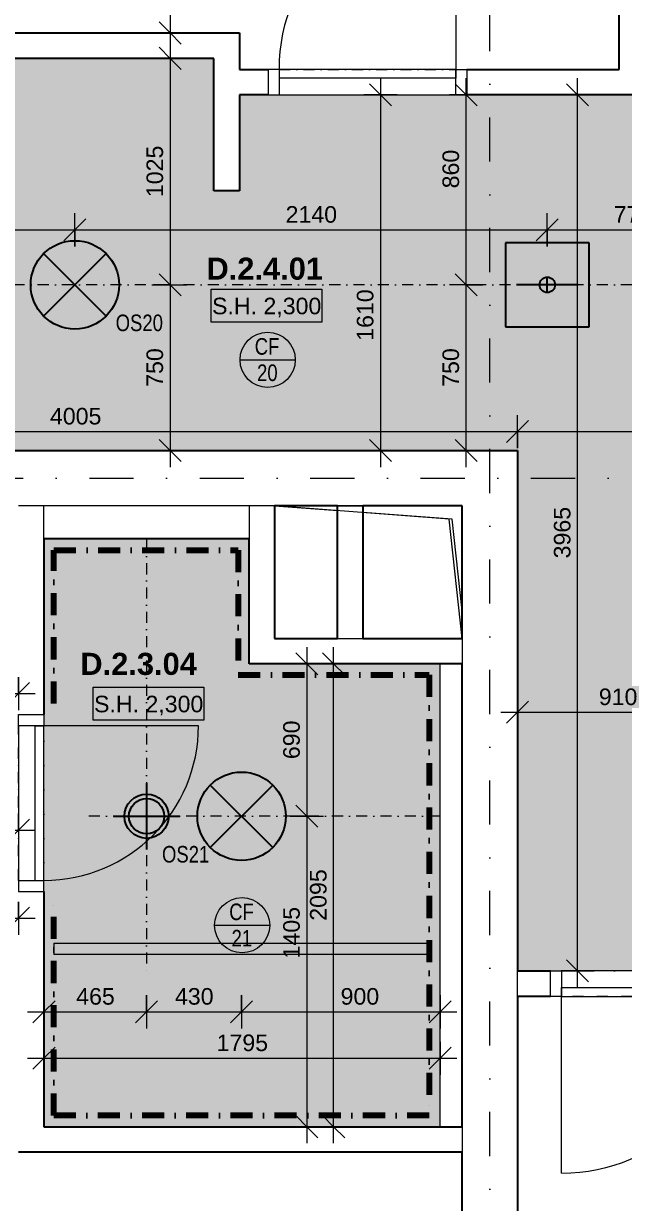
# Model space of a CAD drawing. Header units: millimetres. Extents: x -7570 to 42709, y -1655 to 71550.
# Drawn here: x 14236 to 16953, y 60752 to 66087 of the extents above; entities that cross this region are included whole.
import ezdxf

# ---------------------------------------------------------------- set-up
doc = ezdxf.new("R2010")
doc.units = ezdxf.units.MM
for name, pattern in [('ABMV_DashDot_2_2mm-S0_6mm', [110, 50, -30, 0, -30]), ('HA_DashDot_10mm-S3mm', [500, 200, -150, 0, -150]), ('HA_DashDot_2_2mm-S0_6mm', [110, 50, -30, 0, -30]), ('HA_DashDot_4mm-S1mm', [200, 100, -50, 0, -50])]:
    doc.linetypes.add(name, pattern=pattern)
for name, color, linetype, lineweight in [('-UNDERLAY_I-WALL-____-OTLN', 9, 'Continuous', 9), ('A-____-____-DIMS', 9, 'Continuous', 5), ('A-____-____-DIMS-50', 9, 'Continuous', 5), ('A-AREA-____-IDEN', 9, 'Continuous', 9), ('A-CLNG-____-IDEN', 9, 'Continuous', 9), ('A-CLNG-____-PATT', 9, 'Continuous', 9), ('A-DETL-____-OTLN', 9, 'Continuous', 25), ('A-DETL-____-THIN', 9, 'Continuous', 9), ('A-DETL-GENF-OTLN', 9, 'Continuous', 9), ('A-DOOR-____-MCUT', 9, 'HA_DashDot_2_2mm-S0_6mm', 9), ('A-DOOR-____-OTLN', 9, 'Continuous', 9), ('A-DOOR-FRAM-OTLN', 9, 'Continuous', 9), ('A-GENM-____-OTLN', 9, 'Continuous', 9), ('A-WALL-____-MCUT', 9, 'Continuous', 9), ('E-LITE-EQPM-IDEN', 9, 'Continuous', 9), ('E-LITE-EQPM-OTLN', 9, 'Continuous', 9), ('G-____-____-DIMS', 9, 'Continuous', 5), ('I-WALL-____-MCUT', 9, 'Continuous', 25), ('M-HVAC-CDFF-OTLN', 9, 'Continuous', 9), ('S-GRID-____-OTLN', 9, 'Continuous', 5)]:
    doc.layers.add(name, color=color, linetype=linetype, lineweight=lineweight)
doc.styles.add('Arial_1', font='arial.ttf', dxfattribs={"height": 75})
doc.styles.add('Arial_2', font='arial.ttf', dxfattribs={"width": 0.8, "height": 75})
doc.styles.add('Arial_B', font='arialbd.ttf', dxfattribs={"height": 100})
doc.dimstyles.new('Inner_Dimensions', dxfattribs={"dimscale": 304.8, "dimtxt": 76.519455, "dimasz": 0.328084, "dimexe": 0.246063, "dimexo": 0.0625, "dimgap": 0.032808, "dimtad": 1, "dimdec": 0, "dimzin": 0, "dimdsep": 46, "dimtxsty": 'Arial_1', "dimblk1": 'OBLIQUE', "dimblk2": 'OBLIQUE', "dimsah": 1, "dimcen": 0.09, "dimdle": 0.246063, "dimazin": 0, "dimtfac": 1, "dimtdec": 4, "dimtix": 1, "dimtmove": 2, "dimatfit": 3, "dimfxl": 0.246063, "dimfxlon": 1, "dimtvp": 1, "dimtolj": 1, "dimtzin": 0, "dimlwd": 9, "dimlwe": 9, "dimarcsym": 2})
doc.dimstyles.new('Inner_Dimensions_1', dxfattribs={"dimscale": 304.8, "dimtxt": 76.519455, "dimasz": 0.328084, "dimexe": 0.246063, "dimexo": 0.0625, "dimgap": 0.032808, "dimtad": 1, "dimdec": 0, "dimzin": 0, "dimdsep": 46, "dimtxsty": 'Arial_1', "dimblk1": 'OBLIQUE', "dimblk2": 'OBLIQUE', "dimsah": 1, "dimcen": 0.09, "dimdle": 0.246063, "dimazin": 0, "dimtfac": 1, "dimtdec": 4, "dimtix": 1, "dimtmove": 0, "dimatfit": 3, "dimfxl": 0.246063, "dimfxlon": 1, "dimtvp": 1, "dimtolj": 1, "dimtzin": 0, "dimlwd": 9, "dimlwe": 9, "dimarcsym": 2})

# ---------------------------------------------------------------- blocks, each defined once
blk = doc.blocks.new('HA_DR_Single_Swing_Solid - In_BJ_700x2100-2000416-DPS_D - 2NP')
at = {"layer": 'A-DOOR-____-MCUT'}
for p, q in [((-350, 57.5), (350, 57.5)), ((-350, -57.5), (350, -57.5))]:
    blk.add_line(p, q, dxfattribs=at)
at = {"layer": 'A-DOOR-____-OTLN'}
for p, q in [((-350, -17.5), (-350, -57.5)), ((-350, -17.5), (350, -17.5)), ((350, -17.5), (350, -57.5)), ((-350, -57.5), (350, -57.5))]:
    blk.add_line(p, q, dxfattribs=at)
at = {"layer": 'A-DOOR-____-OTLN', "lineweight": 5}
blk.add_line((350, -757.5), (350, -57.5), dxfattribs=at)
blk.add_arc((350, -57.5), 700, 180, 270, dxfattribs=at)
at = {"layer": 'A-DOOR-FRAM-OTLN'}
for p, q in [((-350, 57.5), (-400, 57.5)), ((-400, 57.5), (-400, -57.5)), ((350, 57.5), (-350, 57.5)), ((-350, 57.5), (-350, -57.5)), ((350, -57.5), (350, 57.5)), ((350, 57.5), (400, 57.5)), ((400, 57.5), (400, -57.5)), ((-400, -57.5), (-350, -57.5)), ((400, -57.5), (350, -57.5))]:
    blk.add_line(p, q, dxfattribs=at)
blk = doc.blocks.new('HA_GM_Shaft_Rectangle - Default-2017737-DPS_D - 2NP')
at = {"layer": 'A-DETL-GENF-OTLN'}
for p, q in [((0, 600), (60, 60)), ((60, 60), (850, 0))]:
    blk.add_line(p, q, dxfattribs=at)
at = {"layer": 'A-GENM-____-OTLN'}
for p, q in [((0, 600), (0, 0)), ((850, 600), (0, 600)), ((850, 0), (850, 600)), ((0, 0), (850, 0))]:
    blk.add_line(p, q, dxfattribs=at)
blk = doc.blocks.new('HA_DR_Single_Swing_Solid - In_BJ_800x2100-2000414-DPS_D - 2NP')
at = {"layer": 'A-DOOR-____-MCUT'}
for p, q in [((-400, 57.5), (400, 57.5)), ((-400, -57.5), (400, -57.5))]:
    blk.add_line(p, q, dxfattribs=at)
at = {"layer": 'A-DOOR-____-OTLN', "lineweight": 5}
blk.add_line((400, 857.5), (400, 57.5), dxfattribs=at)
at = {"layer": 'A-DOOR-____-OTLN'}
for p, q in [((400, 57.5), (-400, 57.5)), ((-400, 57.5), (-400, 17.5)), ((400, 57.5), (400, 17.5)), ((400, 17.5), (-400, 17.5))]:
    blk.add_line(p, q, dxfattribs=at)
at = {"layer": 'A-DOOR-____-OTLN', "lineweight": 5}
blk.add_arc((400, 57.5), 800, 90, 180, dxfattribs=at)
at = {"layer": 'A-DOOR-FRAM-OTLN'}
for p, q in [((-450, 57.5), (-450, -57.5)), ((-400, 57.5), (-450, 57.5)), ((-400, 57.5), (-400, -57.5)), ((400, -57.5), (400, 57.5)), ((400, 57.5), (450, 57.5)), ((450, 57.5), (450, -57.5)), ((-450, -57.5), (-400, -57.5)), ((-400, -57.5), (400, -57.5)), ((450, -57.5), (400, -57.5))]:
    blk.add_line(p, q, dxfattribs=at)
blk = doc.blocks.new('HA_DR_Double_Swing_Solid - In_BJ_1200x2100_800-1652965-DPS_D - 2NP')
at = {"layer": 'A-DOOR-____-MCUT'}
for p, q in [((-600, 57.5), (600, 57.5)), ((-600, -57.5), (600, -57.5))]:
    blk.add_line(p, q, dxfattribs=at)
at = {"layer": 'A-DOOR-____-OTLN', "lineweight": 5}
for p, q in [((600, 857.5), (600, 57.5)), ((-253.6, 257.5), (-600, 57.5))]:
    blk.add_line(p, q, dxfattribs=at)
at = {"layer": 'A-DOOR-____-OTLN'}
for p, q in [((-107.5, 65.5), (-107.5, 115)), ((-107.5, 115), (-5, 115)), ((-5, 100), (-5, 115)), ((-200, 57.5), (-600, 57.5)), ((-600, 17.5), (-600, 57.5)), ((-200, 17.5), (-200, 57.5)), ((600, 57.5), (-200, 57.5)), ((-200, 57.5), (-200, 17.5)), ((-70, 65.5), (-130, 65.5)), ((-130, 57.5), (-130, 65.5)), ((-92.5, 100), (-92.5, 65.5)), ((-5, 100), (-92.5, 100)), ((-70, 57.5), (-70, 65.5)), ((600, 57.5), (600, 17.5)), ((-200, 17.5), (-600, 17.5)), ((600, 17.5), (-200, 17.5)), ((-130, 9.5), (-130, 17.5)), ((-130, 9.5), (-70, 9.5)), ((-107.5, -40), (-107.5, 9.5)), ((-92.5, 9.5), (-92.5, -25)), ((-70, 9.5), (-70, 17.5)), ((-5, -40), (-107.5, -40)), ((-92.5, -25), (-5, -25)), ((-5, -40), (-5, -25))]:
    blk.add_line(p, q, dxfattribs=at)
at = {"layer": 'A-DOOR-____-OTLN', "lineweight": 5}
for centre, radius, start, end in [((600, 57.5), 800, 90, 180), ((-600, 57.5), 400, 360, 30)]:
    blk.add_arc(centre, radius, start, end, dxfattribs=at)
at = {"layer": 'A-DOOR-____-OTLN'}
for points in [[(-107.5, 115), (-107.5, 115), (-107.4, 114.9), (-106.9, 114.4), (-106.5, 114), (-106.1, 113.6), (-105.6, 113.1), (-105.2, 112.7), (-104.6, 112.1), (-103.9, 111.4), (-103.3, 110.8), (-102.9, 110.4), (-102.4, 109.9), (-101.9, 109.4), (-101.5, 109), (-101, 108.5), (-100.5, 108), (-100, 107.5), (-99.5, 107), (-99, 106.5), (-98.5, 106), (-98.1, 105.6), (-97.6, 105.1), (-97.1, 104.6), (-96.7, 104.2), (-96.2, 103.7), (-95.8, 103.3), (-95.3, 102.8), (-94.8, 102.3), (-94.4, 101.9), (-93.9, 101.4), (-93.5, 101), (-93.1, 100.6), (-92.6, 100.1), (-92.5, 100), (-92.5, 100)], [(-92.5, -25), (-92.5, -25), (-92.6, -25.1), (-93.1, -25.6), (-93.5, -26), (-93.9, -26.4), (-94.4, -26.9), (-94.8, -27.3), (-95.4, -27.9), (-96.1, -28.6), (-96.7, -29.2), (-97.1, -29.6), (-97.6, -30.1), (-98.1, -30.6), (-98.5, -31), (-99, -31.5), (-99.5, -32), (-100, -32.5), (-100.5, -33), (-101, -33.5), (-101.5, -34), (-101.9, -34.4), (-102.4, -34.9), (-102.9, -35.4), (-103.3, -35.8), (-103.8, -36.3), (-104.2, -36.7), (-104.7, -37.2), (-105.2, -37.7), (-105.6, -38.1), (-106.1, -38.6), (-106.5, -39), (-106.9, -39.4), (-107.4, -39.9), (-107.5, -40), (-107.5, -40)]]:
    blk.add_open_spline(points, degree=3, knots=[0, 0, 0, 0, 0.083333, 0.125, 0.166667, 0.208333, 0.229167, 0.25, 0.291667, 0.333333, 0.354167, 0.375, 0.395833, 0.416667, 0.4375, 0.458333, 0.479167, 0.5, 0.520833, 0.541667, 0.5625, 0.583333, 0.604167, 0.625, 0.645833, 0.666667, 0.6875, 0.708333, 0.75, 0.770833, 0.791667, 0.833333, 0.875, 0.916667, 1, 1, 1, 1], dxfattribs=at)
at = {"layer": 'A-DOOR-FRAM-OTLN'}
for p, q in [((-650, 57.5), (-650, -57.5)), ((-600, 57.5), (-650, 57.5)), ((-600, 57.5), (-600, -57.5)), ((600, -57.5), (600, 57.5)), ((600, 57.5), (650, 57.5)), ((650, 57.5), (650, -57.5)), ((-650, -57.5), (-600, -57.5)), ((-600, -57.5), (600, -57.5)), ((650, -57.5), (600, -57.5))]:
    blk.add_line(p, q, dxfattribs=at)
blk = doc.blocks.new('HA_GM_Shaft_Rectangle - Default-2017708-DPS_D - 2NP')
at = {"layer": 'A-DETL-GENF-OTLN'}
for p, q in [((15, 475), (61, 61)), ((61, 61), (465, 30.9)), ((580, 22.3), (865, 1.1))]:
    blk.add_line(p, q, dxfattribs=at)
blk = doc.blocks.new('HA_LF_GenericSymbol - OS20_chodby-1901335-DPS_D - 2NP')
at = {"layer": 'E-LITE-EQPM-OTLN', "color": 11, "lineweight": 25}
for p, q in [((141.4, 141.4), (-141.4, -141.4)), ((-141.4, 141.4), (141.4, -141.4))]:
    blk.add_line(p, q, dxfattribs=at)
blk.add_circle((0, 0), 200, dxfattribs=at)
blk = doc.blocks.new('HA_LF_GenericSymbol - OS21_koupelny-1901334-DPS_D - 2NP')
at = {"layer": 'E-LITE-EQPM-OTLN', "color": 11, "lineweight": 25}
for p, q in [((141.4, -141.4), (-141.4, 141.4)), ((-141.4, -141.4), (141.4, 141.4))]:
    blk.add_line(p, q, dxfattribs=at)
blk.add_circle((0, 0), 200, dxfattribs=at)
blk = doc.blocks.new('HA_GM_Tiling_LineBased - Generic Tiles-1951469-DPS_D - 2NP')
at = {"layer": 'A-GENM-____-OTLN', "linetype": 'HA_DashDot_4mm-S1mm', "lineweight": 80}
blk.add_line((50, -50), (745, -50), dxfattribs=at)
blk = doc.blocks.new('HA_GM_Tiling_LineBased - Generic Tiles-1951468-DPS_D - 2NP')
at = {"layer": 'A-GENM-____-OTLN', "linetype": 'HA_DashDot_4mm-S1mm', "lineweight": 80}
blk.add_line((50, -50), (885, -50), dxfattribs=at)
blk = doc.blocks.new('HA_GM_Tiling_LineBased - Generic Tiles-1951471-DPS_D - 2NP')
at = {"layer": 'A-GENM-____-OTLN', "linetype": 'HA_DashDot_4mm-S1mm', "lineweight": 80}
blk.add_line((50, -50), (615, -50), dxfattribs=at)
blk = doc.blocks.new('HA_GM_Tiling_LineBased - Generic Tiles-1951587-DPS_D - 2NP')
at = {"layer": 'A-GENM-____-OTLN', "linetype": 'HA_DashDot_4mm-S1mm', "lineweight": 80}
blk.add_line((-50, -50), (815, -50), dxfattribs=at)
blk = doc.blocks.new('HA_GM_Tiling_LineBased - Generic Tiles-1951586-DPS_D - 2NP')
at = {"layer": 'A-GENM-____-OTLN', "linetype": 'HA_DashDot_4mm-S1mm', "lineweight": 80}
blk.add_line((50, -50), (2045, -50), dxfattribs=at)
blk = doc.blocks.new('HA_GM_Tiling_LineBased - Generic Tiles-1951588-DPS_D - 2NP')
at = {"layer": 'A-GENM-____-OTLN', "linetype": 'HA_DashDot_4mm-S1mm', "lineweight": 80}
blk.add_line((50, -50), (1750, -50), dxfattribs=at)
blk = doc.blocks.new('HA_GM_Tiling_LineBased - Generic Tiles-1951585-DPS_D - 2NP')
at = {"layer": 'A-GENM-____-OTLN', "linetype": 'HA_DashDot_4mm-S1mm', "lineweight": 80}
blk.add_line((50, -50), (1015, -50), dxfattribs=at)
blk = doc.blocks.new('HA_VZT_GenericSymbol - Default-1902229-DPS_D - 2NP')
at = {"layer": 'M-HVAC-CDFF-OTLN', "color": 92, "lineweight": 25}
for p, q in [((0, 150), (0, -150)), ((-150, 0), (150, 0))]:
    blk.add_line(p, q, dxfattribs=at)
for radius in [100, 80]:
    blk.add_circle((0, 0), radius, dxfattribs=at)
blk = doc.blocks.new('DIMBLOCK45-DPS_D - 2NP')
at = {"layer": 'A-____-____-DIMS-50', "lineweight": 9}
for p, q in [((12573.2, 62512.5), (12573.2, 62362.5)), ((12573.2, 62437.5), (12573.2, 62512.5)), ((12573.2, 62437.5), (12623.2, 62487.5)), ((14213.2, 62512.5), (14213.2, 62362.5)), ((14213.2, 62437.5), (14213.2, 62512.5)), ((14213.2, 62437.5), (14263.2, 62487.5)), ((12573.2, 62437.5), (12523.2, 62387.5)), ((12573.2, 62437.5), (14288.2, 62437.5)), ((14213.2, 62437.5), (14163.2, 62387.5))]:
    blk.add_line(p, q, dxfattribs=at)
at = {"layer": 'A-____-____-DIMS-50', "color": 0, "lineweight": 9, "insert": (13492.8, 62544.8), "char_height": 75, "width": 276.883, "attachment_point": 1, "line_spacing_factor": 0.941778, "style": 'Arial_1'}
blk.add_mtext('1640', dxfattribs=at)
blk = doc.blocks.new('_Oblique')
at = {"color": 0, "linetype": 'ByBlock', "lineweight": -2}
blk.add_line((-0.5, -0.5), (0.5, 0.5), dxfattribs=at)
blk = doc.blocks.new('DIMBLOCK49-DPS_D - 2NP')
at = {"layer": 'A-____-____-DIMS-50', "lineweight": 9}
for p, q in [((14328.2, 61689.9), (14328.2, 61539.9)), ((14328.2, 61614.9), (14328.2, 61689.9)), ((14793.2, 61689.9), (14793.2, 61539.9)), ((14793.2, 61614.9), (14793.2, 61689.9)), ((14328.2, 61614.9), (14378.2, 61664.9)), ((14793.2, 61614.9), (14843.2, 61664.9)), ((14253.2, 61614.9), (14793.2, 61614.9)), ((14328.2, 61614.9), (14278.2, 61564.9)), ((14793.2, 61614.9), (14743.2, 61564.9))]:
    blk.add_line(p, q, dxfattribs=at)
at = {"layer": 'A-____-____-DIMS-50', "color": 0, "lineweight": 9, "insert": (14474.2, 61722.3), "char_height": 75, "width": 207.662, "attachment_point": 1, "line_spacing_factor": 0.941778, "style": 'Arial_1'}
blk.add_mtext('465', dxfattribs=at)
blk = doc.blocks.new('DIMBLOCK50-DPS_D - 2NP')
at = {"layer": 'A-____-____-DIMS-50', "lineweight": 9}
for p, q in [((14793.2, 61689.9), (14793.2, 61539.9)), ((14793.2, 61614.9), (14793.2, 61689.9)), ((15223.2, 61689.9), (15223.2, 61539.9)), ((15223.2, 61614.9), (15223.2, 61689.9)), ((14793.2, 61614.9), (14843.2, 61664.9)), ((15223.2, 61614.9), (15273.2, 61664.9)), ((14793.2, 61614.9), (14743.2, 61564.9)), ((14793.2, 61614.9), (15223.2, 61614.9)), ((15223.2, 61614.9), (15173.2, 61564.9))]:
    blk.add_line(p, q, dxfattribs=at)
at = {"layer": 'A-____-____-DIMS-50', "color": 0, "lineweight": 9, "insert": (14921.7, 61722.3), "char_height": 75, "width": 207.662, "attachment_point": 1, "line_spacing_factor": 0.941778, "style": 'Arial_1'}
blk.add_mtext('430', dxfattribs=at)
blk = doc.blocks.new('DIMBLOCK51-DPS_D - 2NP')
at = {"layer": 'A-____-____-DIMS-50', "lineweight": 9}
for p, q in [((15223.2, 61689.9), (15223.2, 61539.9)), ((15223.2, 61614.9), (15223.2, 61689.9)), ((16123.2, 61689.9), (16123.2, 61539.9)), ((16123.2, 61614.9), (16123.2, 61689.9)), ((15223.2, 61614.9), (15273.2, 61664.9)), ((16123.2, 61614.9), (16173.2, 61664.9)), ((15223.2, 61614.9), (15173.2, 61564.9)), ((15223.2, 61614.9), (16198.2, 61614.9)), ((16123.2, 61614.9), (16073.2, 61564.9))]:
    blk.add_line(p, q, dxfattribs=at)
at = {"layer": 'A-____-____-DIMS-50', "color": 0, "lineweight": 9, "insert": (15672, 61722.3), "char_height": 75, "width": 207.662, "attachment_point": 1, "line_spacing_factor": 0.941778, "style": 'Arial_1'}
blk.add_mtext('900', dxfattribs=at)
blk = doc.blocks.new('DIMBLOCK52-DPS_D - 2NP')
at = {"layer": 'A-____-____-DIMS-50', "lineweight": 9}
for p, q in [((15519.2, 63189.9), (15469.2, 63239.9)), ((15519.2, 63264.9), (15519.2, 62499.9)), ((15594.2, 63189.9), (15444.2, 63189.9)), ((15519.2, 63189.9), (15569.2, 63139.9)), ((15519.2, 63189.9), (15594.2, 63189.9)), ((15519.2, 62499.9), (15469.2, 62549.9)), ((15444.2, 62499.9), (15594.2, 62499.9)), ((15519.2, 62499.9), (15444.2, 62499.9)), ((15519.2, 62499.9), (15569.2, 62449.9))]:
    blk.add_line(p, q, dxfattribs=at)
at = {"layer": 'A-____-____-DIMS-50', "color": 0, "lineweight": 9, "insert": (15411.8, 62758.4), "char_height": 75, "width": 207.662, "attachment_point": 1, "rotation": 90, "line_spacing_factor": 0.941778, "style": 'Arial_1'}
blk.add_mtext('690', dxfattribs=at)
blk = doc.blocks.new('DIMBLOCK53-DPS_D - 2NP')
at = {"layer": 'A-____-____-DIMS-50', "lineweight": 9}
for p, q in [((15519.2, 62499.9), (15469.2, 62549.9)), ((15444.2, 62499.9), (15594.2, 62499.9)), ((15519.2, 62499.9), (15444.2, 62499.9)), ((15519.2, 62499.9), (15519.2, 61019.9)), ((15519.2, 62499.9), (15569.2, 62449.9)), ((15519.2, 61094.9), (15469.2, 61144.9)), ((15594.2, 61094.9), (15444.2, 61094.9)), ((15519.2, 61094.9), (15569.2, 61044.9)), ((15519.2, 61094.9), (15594.2, 61094.9))]:
    blk.add_line(p, q, dxfattribs=at)
at = {"layer": 'A-____-____-DIMS-50', "color": 0, "lineweight": 9, "insert": (15411.8, 61856.5), "char_height": 75, "width": 276.883, "attachment_point": 1, "rotation": 90, "line_spacing_factor": 0.941778, "style": 'Arial_1'}
blk.add_mtext('1405', dxfattribs=at)
blk = doc.blocks.new('DIMBLOCK68-DPS_D - 2NP')
at = {"layer": 'A-____-____-DIMS-50', "lineweight": 9}
for p, q in [((16473.2, 63045.7), (16473.2, 62895.7)), ((16473.2, 62970.7), (16473.2, 63045.7)), ((16473.2, 62970.7), (16523.2, 63020.7)), ((17383.2, 62895.7), (17383.2, 63045.7)), ((17383.2, 62970.7), (17433.2, 63020.7)), ((16398.2, 62970.7), (17383.2, 62970.7)), ((16473.2, 62970.7), (16423.2, 62920.7)), ((17383.2, 62970.7), (17333.2, 62920.7)), ((17383.2, 62970.7), (17383.2, 62895.7))]:
    blk.add_line(p, q, dxfattribs=at)
at = {"layer": 'A-____-____-DIMS-50', "color": 0, "lineweight": 9, "insert": (16841.7, 63078.1), "char_height": 75, "width": 207.662, "attachment_point": 1, "line_spacing_factor": 0.941778, "style": 'Arial_1'}
blk.add_mtext('910', dxfattribs=at)
blk = doc.blocks.new('DIMBLOCK73-DPS_D - 2NP')
at = {"layer": 'A-____-____-DIMS-50', "lineweight": 9}
for p, q in [((14900, 66004.9), (14900, 64904.9)), ((14900, 65929.9), (14850, 65979.9)), ((14975, 65929.9), (14825, 65929.9)), ((14900, 65929.9), (14950, 65879.9)), ((14900, 65929.9), (14975, 65929.9)), ((14900, 64904.9), (14850, 64954.9)), ((14825, 64904.9), (14975, 64904.9)), ((14900, 64904.9), (14825, 64904.9)), ((14900, 64904.9), (14950, 64854.9))]:
    blk.add_line(p, q, dxfattribs=at)
at = {"layer": 'A-____-____-DIMS-50', "color": 0, "lineweight": 9, "insert": (14792.6, 65302), "char_height": 75, "width": 276.883, "attachment_point": 1, "rotation": 90, "line_spacing_factor": 0.941778, "style": 'Arial_1'}
blk.add_mtext('1025', dxfattribs=at)
blk = doc.blocks.new('DIMBLOCK74-DPS_D - 2NP')
at = {"layer": 'A-____-____-DIMS-50', "lineweight": 9}
for p, q in [((14900, 64904.9), (14850, 64954.9)), ((14825, 64904.9), (14975, 64904.9)), ((14900, 64904.9), (14825, 64904.9)), ((14900, 64904.9), (14900, 64079.9)), ((14900, 64904.9), (14950, 64854.9)), ((14900, 64154.9), (14850, 64204.9)), ((14975, 64154.9), (14825, 64154.9)), ((14900, 64154.9), (14950, 64104.9)), ((14900, 64154.9), (14975, 64154.9))]:
    blk.add_line(p, q, dxfattribs=at)
at = {"layer": 'A-____-____-DIMS-50', "color": 0, "lineweight": 9, "insert": (14792.6, 64443.4), "char_height": 75, "width": 207.662, "attachment_point": 1, "rotation": 90, "line_spacing_factor": 0.941778, "style": 'Arial_1'}
blk.add_mtext('750', dxfattribs=at)
blk = doc.blocks.new('DIMBLOCK86-DPS_D - 2NP')
at = {"layer": 'A-____-____-DIMS-50', "lineweight": 9}
for p, q in [((14900, 67404.9), (14850, 67454.9)), ((14825, 67404.9), (14975, 67404.9)), ((14900, 67404.9), (14825, 67404.9)), ((14900, 67404.9), (14900, 65969.9)), ((14900, 67404.9), (14950, 67354.9)), ((14900, 66044.9), (14850, 66094.9)), ((14975, 66044.9), (14825, 66044.9)), ((14900, 66044.9), (14950, 65994.9)), ((14900, 66044.9), (14975, 66044.9))]:
    blk.add_line(p, q, dxfattribs=at)
at = {"layer": 'A-____-____-DIMS-50', "color": 0, "lineweight": 9, "insert": (14792.6, 66609.5), "char_height": 75, "width": 276.883, "attachment_point": 1, "rotation": 90, "line_spacing_factor": 0.941778, "style": 'Arial_1'}
blk.add_mtext('1360', dxfattribs=at)
blk = doc.blocks.new('DIMBLOCK122-DPS_D - 2NP')
at = {"layer": 'A-____-____-DIMS-50', "lineweight": 9}
for p, q in [((12468.2, 65228.9), (12468.2, 65078.9)), ((12468.2, 65153.9), (12468.2, 65228.9)), ((12468.2, 65153.9), (12518.2, 65203.9)), ((14468.2, 65078.9), (14468.2, 65228.9)), ((14468.2, 65153.9), (14518.2, 65203.9)), ((12393.2, 65153.9), (14468.2, 65153.9)), ((12468.2, 65153.9), (12418.2, 65103.9)), ((14468.2, 65153.9), (14418.2, 65103.9)), ((14468.2, 65153.9), (14468.2, 65078.9))]:
    blk.add_line(p, q, dxfattribs=at)
at = {"layer": 'A-____-____-DIMS-50', "color": 0, "lineweight": 9, "insert": (13352.8, 65261.2), "char_height": 75, "width": 276.883, "attachment_point": 1, "line_spacing_factor": 0.941778, "style": 'Arial_1'}
blk.add_mtext('2000', dxfattribs=at)
blk = doc.blocks.new('DIMBLOCK123-DPS_D - 2NP')
at = {"layer": 'A-____-____-DIMS-50', "lineweight": 9}
for p, q in [((14468.2, 65078.9), (14468.2, 65228.9)), ((14468.2, 65153.9), (14518.2, 65203.9)), ((16608.2, 65078.9), (16608.2, 65228.9)), ((16608.2, 65153.9), (16658.2, 65203.9)), ((14468.2, 65153.9), (14418.2, 65103.9)), ((14468.2, 65153.9), (16608.2, 65153.9)), ((14468.2, 65153.9), (14468.2, 65078.9)), ((16608.2, 65153.9), (16558.2, 65103.9)), ((16608.2, 65153.9), (16608.2, 65078.9))]:
    blk.add_line(p, q, dxfattribs=at)
at = {"layer": 'A-____-____-DIMS-50', "color": 0, "lineweight": 9, "insert": (15422.8, 65261.2), "char_height": 75, "width": 276.883, "attachment_point": 1, "line_spacing_factor": 0.941778, "style": 'Arial_1'}
blk.add_mtext('2140', dxfattribs=at)
blk = doc.blocks.new('DIMBLOCK124-DPS_D - 2NP')
at = {"layer": 'A-____-____-DIMS-50', "lineweight": 9}
for p, q in [((16608.2, 65078.9), (16608.2, 65228.9)), ((16608.2, 65153.9), (16658.2, 65203.9)), ((17383.2, 65078.9), (17383.2, 65228.9)), ((17383.2, 65153.9), (17433.2, 65203.9)), ((16608.2, 65153.9), (16558.2, 65103.9)), ((16608.2, 65153.9), (17383.2, 65153.9)), ((16608.2, 65153.9), (16608.2, 65078.9)), ((17383.2, 65153.9), (17333.2, 65103.9)), ((17383.2, 65153.9), (17383.2, 65078.9))]:
    blk.add_line(p, q, dxfattribs=at)
at = {"layer": 'A-____-____-DIMS-50', "color": 0, "lineweight": 9, "insert": (16909.2, 65261.2), "char_height": 75, "width": 207.662, "attachment_point": 1, "line_spacing_factor": 0.941778, "style": 'Arial_1'}
blk.add_mtext('775', dxfattribs=at)
blk = doc.blocks.new('Spot Elevations - Generic-448778-DPS_D - 2NP')
at = {"layer": 'G-____-____-DIMS', "lineweight": 9}
for p, q in [((-5, 0), (-5, 3)), ((-5, 3), (5, 3)), ((5, 3), (5, 0)), ((5, 0), (-5, 0))]:
    blk.add_line(p, q, dxfattribs=at)
blk = doc.blocks.new('HA_Tag_Ceiling - Group _ Type Mark-1698111-DPS_D - 2NP')
at = {"layer": 'A-CLNG-____-IDEN'}
blk.add_line((-2.5, 0), (2.5, 0), dxfattribs=at)
blk.add_circle((0, 0), 2.5, dxfattribs=at)
blk = doc.blocks.new('DIMBLOCK131-DPS_D - 2NP')
at = {"layer": 'A-____-____-DIMS-50', "lineweight": 9}
for p, q in [((13288.2, 62980), (13288.2, 63130)), ((14213.2, 63130), (14213.2, 62980)), ((14213.2, 63055), (14213.2, 63130)), ((13288.2, 63055), (13338.2, 63105)), ((14213.2, 63055), (14263.2, 63105)), ((13213.2, 63055), (14288.2, 63055)), ((13288.2, 63055), (13238.2, 63005)), ((13288.2, 63055), (13288.2, 62980)), ((14213.2, 63055), (14163.2, 63005))]:
    blk.add_line(p, q, dxfattribs=at)
at = {"layer": 'A-____-____-DIMS-50', "color": 0, "lineweight": 9, "insert": (13664.2, 63162.4), "char_height": 75, "width": 207.662, "attachment_point": 1, "line_spacing_factor": 0.941778, "style": 'Arial_1'}
blk.add_mtext('925', dxfattribs=at)
blk = doc.blocks.new('DIMBLOCK138-DPS_D - 2NP')
at = {"layer": 'A-____-____-DIMS-50', "lineweight": 9}
for p, q in [((16240.7, 64904.9), (16190.7, 64954.9)), ((16315.7, 64904.9), (16165.7, 64904.9)), ((16240.7, 64079.9), (16240.7, 64904.9)), ((16240.7, 64904.9), (16290.7, 64854.9)), ((16240.7, 64904.9), (16315.7, 64904.9)), ((16240.7, 64154.9), (16190.7, 64204.9)), ((16165.7, 64154.9), (16315.7, 64154.9)), ((16240.7, 64154.9), (16165.7, 64154.9)), ((16240.7, 64154.9), (16290.7, 64104.9))]:
    blk.add_line(p, q, dxfattribs=at)
at = {"layer": 'A-____-____-DIMS-50', "color": 0, "lineweight": 9, "insert": (16133.3, 64443.4), "char_height": 75, "width": 207.662, "attachment_point": 1, "rotation": 90, "line_spacing_factor": 0.941778, "style": 'Arial_1'}
blk.add_mtext('750', dxfattribs=at)
blk = doc.blocks.new('DIMBLOCK139-DPS_D - 2NP')
at = {"layer": 'A-____-____-DIMS-50', "lineweight": 9}
for p, q in [((16240.7, 64904.9), (16240.7, 65839.9)), ((16240.7, 65764.9), (16190.7, 65814.9)), ((16165.7, 65764.9), (16315.7, 65764.9)), ((16240.7, 65764.9), (16165.7, 65764.9)), ((16240.7, 65764.9), (16290.7, 65714.9)), ((16240.7, 64904.9), (16190.7, 64954.9)), ((16315.7, 64904.9), (16165.7, 64904.9)), ((16240.7, 64904.9), (16290.7, 64854.9)), ((16240.7, 64904.9), (16315.7, 64904.9))]:
    blk.add_line(p, q, dxfattribs=at)
at = {"layer": 'A-____-____-DIMS-50', "color": 0, "lineweight": 9, "insert": (16133.3, 65341.7), "char_height": 75, "width": 207.662, "attachment_point": 1, "rotation": 90, "line_spacing_factor": 0.941778, "style": 'Arial_1'}
blk.add_mtext('860', dxfattribs=at)
blk = doc.blocks.new('DIMBLOCK140-DPS_D - 2NP')
at = {"layer": 'A-____-____-DIMS-50', "lineweight": 9}
for p, q in [((12468.2, 64315.7), (12468.2, 64165.7)), ((12468.2, 64240.7), (12468.2, 64315.7)), ((12468.2, 64240.7), (12518.2, 64290.7)), ((16473.2, 64165.7), (16473.2, 64315.7)), ((16473.2, 64240.7), (16523.2, 64290.7)), ((12393.2, 64240.7), (16473.2, 64240.7)), ((12468.2, 64240.7), (12418.2, 64190.7)), ((16473.2, 64240.7), (16423.2, 64190.7)), ((16473.2, 64240.7), (16473.2, 64165.7))]:
    blk.add_line(p, q, dxfattribs=at)
at = {"layer": 'A-____-____-DIMS-50', "color": 0, "lineweight": 9, "insert": (14355.3, 64348.1), "char_height": 75, "width": 276.883, "attachment_point": 1, "line_spacing_factor": 0.941778, "style": 'Arial_1'}
blk.add_mtext('4005', dxfattribs=at)
blk = doc.blocks.new('DIMBLOCK141-DPS_D - 2NP')
at = {"layer": 'A-____-____-DIMS-50', "lineweight": 9}
for p, q in [((16473.2, 64165.7), (16473.2, 64315.7)), ((16473.2, 64240.7), (16523.2, 64290.7)), ((18298.2, 64315.7), (18298.2, 64165.7)), ((18298.2, 64240.7), (18298.2, 64315.7)), ((18298.2, 64240.7), (18348.2, 64290.7)), ((16473.2, 64240.7), (16423.2, 64190.7)), ((16473.2, 64240.7), (18373.2, 64240.7)), ((16473.2, 64240.7), (16473.2, 64165.7)), ((18298.2, 64240.7), (18248.2, 64190.7))]:
    blk.add_line(p, q, dxfattribs=at)
at = {"layer": 'A-____-____-DIMS-50', "color": 0, "lineweight": 9, "insert": (17375.5, 64348.1), "char_height": 75, "width": 276.883, "attachment_point": 1, "line_spacing_factor": 0.941778, "style": 'Arial_1'}
blk.add_mtext('1825', dxfattribs=at)
blk = doc.blocks.new('DIMBLOCK164-DPS_D - 2NP')
at = {"layer": 'A-____-____-DIMS-50', "lineweight": 9}
for p, q in [((15640.4, 63189.9), (15590.4, 63239.9)), ((15640.4, 61019.9), (15640.4, 63264.9)), ((15565.4, 63189.9), (15715.4, 63189.9)), ((15640.4, 63189.9), (15565.4, 63189.9)), ((15640.4, 63189.9), (15690.4, 63139.9)), ((15640.4, 61094.9), (15590.4, 61144.9)), ((15565.4, 61094.9), (15715.4, 61094.9)), ((15640.4, 61094.9), (15565.4, 61094.9)), ((15640.4, 61094.9), (15690.4, 61044.9))]:
    blk.add_line(p, q, dxfattribs=at)
at = {"layer": 'A-____-____-DIMS-50', "color": 0, "lineweight": 9, "insert": (15533.1, 62027), "char_height": 75, "width": 276.883, "attachment_point": 1, "rotation": 90, "line_spacing_factor": 0.941778, "style": 'Arial_1'}
blk.add_mtext('2095', dxfattribs=at)
blk = doc.blocks.new('DIMBLOCK165-DPS_D - 2NP')
at = {"layer": 'A-____-____-DIMS-50', "lineweight": 9}
for p, q in [((14328.2, 61479.7), (14328.2, 61329.7)), ((14328.2, 61404.7), (14328.2, 61479.7)), ((16123.2, 61479.7), (16123.2, 61329.7)), ((16123.2, 61404.7), (16123.2, 61479.7)), ((14328.2, 61404.7), (14378.2, 61454.7)), ((16123.2, 61404.7), (16173.2, 61454.7)), ((14253.2, 61404.7), (16198.2, 61404.7)), ((14328.2, 61404.7), (14278.2, 61354.7)), ((16123.2, 61404.7), (16073.2, 61354.7))]:
    blk.add_line(p, q, dxfattribs=at)
at = {"layer": 'A-____-____-DIMS-50', "color": 0, "lineweight": 9, "insert": (15110.3, 61512.1), "char_height": 75, "width": 276.883, "attachment_point": 1, "line_spacing_factor": 0.941778, "style": 'Arial_1'}
blk.add_mtext('1795', dxfattribs=at)
blk = doc.blocks.new('DIMBLOCK168-DPS_D - 2NP')
at = {"layer": 'A-____-____-DIMS-50', "lineweight": 9}
for p, q in [((16745.4, 61724.9), (16745.4, 65839.9)), ((16745.4, 65764.9), (16695.4, 65814.9)), ((16670.4, 65764.9), (16820.4, 65764.9)), ((16745.4, 65764.9), (16670.4, 65764.9)), ((16745.4, 65764.9), (16795.4, 65714.9)), ((16745.4, 61799.9), (16695.4, 61849.9)), ((16670.4, 61799.9), (16820.4, 61799.9)), ((16745.4, 61799.9), (16670.4, 61799.9)), ((16745.4, 61799.9), (16795.4, 61749.9))]:
    blk.add_line(p, q, dxfattribs=at)
at = {"layer": 'A-____-____-DIMS-50', "color": 0, "lineweight": 9, "insert": (16638.1, 63667), "char_height": 75, "width": 276.883, "attachment_point": 1, "rotation": 90, "line_spacing_factor": 0.941778, "style": 'Arial_1'}
blk.add_mtext('3965', dxfattribs=at)
blk = doc.blocks.new('DIMBLOCK187-DPS_D - 2NP')
at = {"layer": 'A-____-____-DIMS-50', "lineweight": 9}
for p, q in [((10923.2, 62113.2), (10923.2, 61963.2)), ((10923.2, 62038.2), (10923.2, 62113.2)), ((14213.2, 62113.2), (14213.2, 61963.2)), ((14213.2, 62038.2), (14213.2, 62113.2)), ((10923.2, 62038.2), (10973.2, 62088.2)), ((14213.2, 62038.2), (14263.2, 62088.2)), ((10848.2, 62038.2), (14288.2, 62038.2)), ((10923.2, 62038.2), (10873.2, 61988.2)), ((14213.2, 62038.2), (14163.2, 61988.2))]:
    blk.add_line(p, q, dxfattribs=at)
at = {"layer": 'A-____-____-DIMS-50', "color": 0, "lineweight": 9, "insert": (12452.8, 62145.6), "char_height": 75, "width": 276.883, "attachment_point": 1, "line_spacing_factor": 0.941778, "style": 'Arial_1'}
blk.add_mtext('3290', dxfattribs=at)
blk = doc.blocks.new('DIMBLOCK190-DPS_D - 2NP')
at = {"layer": 'A-____-____-DIMS-50', "lineweight": 9}
for p, q in [((15852.7, 65839.9), (15852.7, 64079.9)), ((15852.7, 65764.9), (15802.7, 65814.9)), ((15927.7, 65764.9), (15777.7, 65764.9)), ((15852.7, 65764.9), (15902.7, 65714.9)), ((15852.7, 65764.9), (15927.7, 65764.9)), ((15852.7, 64154.9), (15802.7, 64204.9)), ((15927.7, 64154.9), (15777.7, 64154.9)), ((15852.7, 64154.9), (15902.7, 64104.9)), ((15852.7, 64154.9), (15927.7, 64154.9))]:
    blk.add_line(p, q, dxfattribs=at)
at = {"layer": 'A-____-____-DIMS-50', "color": 0, "lineweight": 9, "insert": (15745.4, 64651.7), "char_height": 75, "width": 276.883, "attachment_point": 1, "rotation": 90, "line_spacing_factor": 0.941778, "style": 'Arial_1'}
blk.add_mtext('1610', dxfattribs=at)

msp = doc.modelspace()

# ---------------------------------------------------------------- hatches: boundary and pattern name
at = {"layer": 'A-CLNG-____-PATT', "lineweight": 5}
h = msp.add_hatch(color=256, dxfattribs=at)
h.paths.add_polyline_path([(16623.2, 61799.9), (18298.2, 61799.9), (18298.2, 65764.9), (15213.2, 65764.9), (15213.2, 65329.9), (15098.2, 65329.9), (15098.2, 65929.9), (12468.2, 65929.9), (12468.2, 64154.9), (16473.2, 64154.9), (16473.2, 61799.9)])
h.paths.add_polyline_path([(16608.2, 64869.9), (16599.1, 64871.1), (16590.7, 64874.6), (16583.4, 64880.2), (16577.9, 64887.4), (16574.4, 64895.8), (16573.2, 64904.9), (16574.4, 64914), (16577.9, 64922.4), (16583.4, 64929.7), (16590.7, 64935.2), (16599.1, 64938.7), (16609.6, 64939.7), (16617.2, 64938.7), (16625.7, 64935.2), (16632.9, 64929.7), (16638.5, 64922.4), (16642, 64914), (16643.2, 64904.9), (16642, 64895.8), (16638.5, 64887.4), (16632.9, 64880.2), (16625.7, 64874.6), (16617.2, 64871.1)])
msp.add_hatch(color=256, dxfattribs=at).paths.add_polyline_path([(14328.2, 61094.9), (16123.2, 61094.9), (16123.2, 63189.9), (15258.2, 63189.9), (15258.2, 63754.9), (14328.2, 63754.9), (14328.2, 61809.9)])
at = {"layer": 'A-DETL-GENF-OTLN'}
msp.add_hatch(color=1, dxfattribs=at).paths.add_polyline_path([(16608.2, 64869.9), (16617.2, 64871.1), (16625.7, 64874.6), (16632.9, 64880.2), (16638.5, 64887.4), (16642, 64895.8), (16643.2, 64904.9), (16642, 64914), (16638.5, 64922.4), (16632.9, 64929.7), (16625.7, 64935.2), (16617.2, 64938.7), (16606.7, 64939.7), (16599.1, 64938.7), (16590.7, 64935.2), (16583.4, 64929.7), (16577.9, 64922.4), (16574.4, 64914), (16573.2, 64904.9), (16574.4, 64895.8), (16577.9, 64887.4), (16583.4, 64880.2), (16590.7, 64874.6), (16599.1, 64871.1)])

# ---------------------------------------------------------------- linework, layer by layer
at = {"layer": '-UNDERLAY_I-WALL-____-OTLN'}
for p, q in [((16123.2, 61094.9), (16123.2, 63189.9)), ((14373.2, 61924.9), (16073.2, 61924.9)), ((14373.2, 61924.9), (14373.2, 61874.9)), ((16073.2, 61924.9), (16073.2, 61874.9)), ((16073.2, 61874.9), (14373.2, 61874.9))]:
    msp.add_line(p, q, dxfattribs=at)
at = {"layer": 'A-DETL-____-OTLN'}
for p, q in [((16798.2, 65094.9), (16418.2, 65094.9)), ((16418.2, 65094.9), (16418.2, 64714.9)), ((16798.2, 64714.9), (16798.2, 65094.9)), ((16608.2, 64869.9), (16608.2, 64939.9)), ((16748.2, 64904.9), (16468.2, 64904.9)), ((16418.2, 64714.9), (16798.2, 64714.9))]:
    msp.add_line(p, q, dxfattribs=at)
at = {"layer": 'A-DETL-____-OTLN', "linetype": 'ABMV_DashDot_2_2mm-S0_6mm', "lineweight": 5}
for p, q in [((18313.2, 64904.9), (-1586.8, 64904.9)), ((14793.2, 63754.9), (14793.2, 61799.9)), ((16123.2, 62499.9), (14503.2, 62499.9))]:
    msp.add_line(p, q, dxfattribs=at)
at = {"layer": 'A-DETL-____-OTLN'}
msp.add_circle((16608.2, 64904.9), 35, dxfattribs=at)
at = {"layer": 'A-DETL-____-THIN'}
for start, end in [(0, 180), (180, 0)]:
    msp.add_arc((16608.2, 64904.9), 35, start, end, dxfattribs=at)
at = {"layer": 'A-WALL-____-MCUT'}
for p, q in [((15373.2, 63904.9), (14213.2, 63904.9)), ((14328.2, 63754.9), (14328.2, 63904.9)), ((15258.2, 63904.9), (15258.2, 63754.9)), ((15658.2, 63904.9), (15773.2, 63904.9)), ((16223.2, 63304.9), (16223.2, 63189.9)), ((16473.2, 61684.9), (16473.2, 61799.9)), ((16223.2, 61094.9), (16223.2, 60979.9))]:
    msp.add_line(p, q, dxfattribs=at)
at = {"layer": 'I-WALL-____-MCUT'}
for p, q in [((16933.2, 65879.9), (16933.2, 68729.9)), ((12468.2, 66044.9), (15213.2, 66044.9)), ((15213.2, 66044.9), (15213.2, 65879.9)), ((15098.2, 65929.9), (12468.2, 65929.9)), ((15098.2, 65329.9), (15098.2, 65929.9)), ((15213.2, 65879.9), (15343.2, 65879.9)), ((16243.2, 65879.9), (16933.2, 65879.9)), ((15213.2, 65764.9), (15213.2, 65329.9)), ((15343.2, 65764.9), (15213.2, 65764.9)), ((17148.2, 65764.9), (16243.2, 65764.9)), ((15213.2, 65329.9), (15098.2, 65329.9)), ((12468.2, 64154.9), (16473.2, 64154.9)), ((16473.2, 64154.9), (16473.2, 61799.9)), ((15658.2, 63904.9), (15373.2, 63904.9)), ((15373.2, 63904.9), (15373.2, 63304.9)), ((15658.2, 63304.9), (15658.2, 63904.9)), ((16223.2, 63904.9), (15773.2, 63904.9)), ((15773.2, 63904.9), (15773.2, 63304.9)), ((16223.2, 63304.9), (16223.2, 63904.9)), ((14328.2, 63754.9), (14328.2, 62959.9)), ((15258.2, 63754.9), (14328.2, 63754.9)), ((15258.2, 63189.9), (15258.2, 63754.9)), ((15373.2, 63304.9), (15658.2, 63304.9)), ((15773.2, 63304.9), (16223.2, 63304.9)), ((16223.2, 63189.9), (15258.2, 63189.9)), ((16223.2, 61094.9), (16223.2, 63189.9)), ((14328.2, 62159.9), (14328.2, 61094.9)), ((16473.2, 61799.9), (16623.2, 61799.9)), ((16473.2, 61684.9), (16473.2, 57297.4)), ((16623.2, 61684.9), (16473.2, 61684.9)), ((14328.2, 61094.9), (16223.2, 61094.9)), ((16223.2, 60979.9), (14213.2, 60979.9)), ((16223.2, 57297.4), (16223.2, 60979.9))]:
    msp.add_line(p, q, dxfattribs=at)
at = {"layer": 'S-GRID-____-OTLN', "linetype": 'HA_DashDot_10mm-S3mm', "lineweight": 9}
for p, q in [((16348.2, 53960.4), (16348.2, 69949.6)), ((-5970.1, 64029.9), (21709.3, 64029.9))]:
    msp.add_line(p, q, dxfattribs=at)

# ---------------------------------------------------------------- block references
at = {"layer": 'A-CLNG-____-IDEN', "xscale": 49.99999999999998, "yscale": 49.99999999999998, "zscale": 49.99999999999998}
for p in [(15341.4, 64565.6), (15225.7, 62006.7)]:
    msp.add_blockref('HA_Tag_Ceiling - Group _ Type Mark-1698111-DPS_D - 2NP', p, dxfattribs=at)
at = {"layer": 'A-DOOR-____-OTLN'}
msp.add_blockref('HA_DR_Single_Swing_Solid - In_BJ_800x2100-2000414-DPS_D - 2NP', (15793.2, 65822.4), dxfattribs=at)
for name, p, rotation in [('HA_DR_Single_Swing_Solid - In_BJ_700x2100-2000416-DPS_D - 2NP', (14270.7, 62559.9), 89.99999999999993), ('HA_DR_Double_Swing_Solid - In_BJ_1200x2100_800-1652965-DPS_D - 2NP', (17273.2, 61742.4), 180)]:
    msp.add_blockref(name, p, dxfattribs=dict(at, rotation=rotation))
at = {"layer": 'A-GENM-____-OTLN', "lineweight": 5, "rotation": 180}
msp.add_blockref('HA_GM_Shaft_Rectangle - Default-2017737-DPS_D - 2NP', (16223.2, 63904.9), dxfattribs=at)
at = {"layer": 'A-GENM-____-OTLN', "rotation": 180}
msp.add_blockref('HA_GM_Shaft_Rectangle - Default-2017708-DPS_D - 2NP', (16238.2, 63904.9), dxfattribs=at)
at = {"layer": 'A-GENM-____-OTLN', "linetype": 'HA_DashDot_4mm-S1mm', "lineweight": 80}
for name, p, rotation in [('HA_GM_Tiling_LineBased - Generic Tiles-1951469-DPS_D - 2NP', (14323.2, 62959.9), 89.99999999999987), ('HA_GM_Tiling_LineBased - Generic Tiles-1951471-DPS_D - 2NP', (15258.2, 63754.9), 269.9999999999998), ('HA_GM_Tiling_LineBased - Generic Tiles-1951586-DPS_D - 2NP', (16123.2, 63189.9), 269.9999999999999), ('HA_GM_Tiling_LineBased - Generic Tiles-1951585-DPS_D - 2NP', (14323.2, 61094.9), 89.9999999999999), ('HA_GM_Tiling_LineBased - Generic Tiles-1951588-DPS_D - 2NP', (16123.2, 61094.9), 180)]:
    msp.add_blockref(name, p, dxfattribs=dict(at, rotation=rotation))
for name, p in [('HA_GM_Tiling_LineBased - Generic Tiles-1951468-DPS_D - 2NP', (14323.2, 63754.9)), ('HA_GM_Tiling_LineBased - Generic Tiles-1951587-DPS_D - 2NP', (15258.2, 63189.9))]:
    msp.add_blockref(name, p, dxfattribs=at)
at = {"layer": 'E-LITE-EQPM-OTLN', "color": 11, "lineweight": 25}
msp.add_blockref('HA_LF_GenericSymbol - OS20_chodby-1901335-DPS_D - 2NP', (14468.2, 64904.9), dxfattribs=at)
at = {"layer": 'E-LITE-EQPM-OTLN', "color": 11, "lineweight": 25, "rotation": 180}
msp.add_blockref('HA_LF_GenericSymbol - OS21_koupelny-1901334-DPS_D - 2NP', (15223.2, 62499.9), dxfattribs=at)
at = {"layer": 'G-____-____-DIMS', "lineweight": 9, "xscale": 49.99999999999998, "yscale": 49.99999999999998, "zscale": 49.99999999999998}
for p in [(15336.3, 64735.9), (14801.8, 62934.5)]:
    msp.add_blockref('Spot Elevations - Generic-448778-DPS_D - 2NP', p, dxfattribs=at)
at = {"layer": 'M-HVAC-CDFF-OTLN', "color": 92, "lineweight": 25}
msp.add_blockref('HA_VZT_GenericSymbol - Default-1902229-DPS_D - 2NP', (14793.2, 62499.9), dxfattribs=at)

# ---------------------------------------------------------------- texts
at = {"layer": 'A-AREA-____-IDEN', "lineweight": 5, "char_height": 100, "width": 653.375, "attachment_point": 1, "style": 'Arial_B'}
for s, insert in [('D.2.4.01', (15064.2, 65028.3)), ('D.2.3.04', (14492.9, 63239.7))]:
    msp.add_mtext(s, dxfattribs=dict(at, insert=insert))
at = {"layer": 'A-CLNG-____-IDEN', "lineweight": 5, "char_height": 75, "attachment_point": 1, "style": 'Arial_2'}
for s, insert, width in [('CF', (15282.9, 64663.7), 137.89), ('20', (15293.5, 64544.6), 115.443), ('CF', (15167.3, 62104.8), 137.89), ('21', (15177.9, 61985.7), 115.443)]:
    msp.add_mtext(s, dxfattribs=dict(at, insert=insert, width=width))
at = {"layer": 'E-LITE-EQPM-IDEN', "lineweight": 5, "char_height": 75, "width": 262.953, "attachment_point": 1, "style": 'Arial_2'}
for s, insert in [('OS20', (14652.9, 64770.5)), ('OS21', (14862.8, 62365.5))]:
    msp.add_mtext(s, dxfattribs=dict(at, insert=insert))
at = {"layer": 'G-____-____-DIMS', "lineweight": 9, "char_height": 75, "width": 592.246, "attachment_point": 1, "line_spacing_factor": 0.941778, "style": 'Arial_1'}
for insert in [(15089.6, 64846.8), (14555, 63045.4)]:
    msp.add_mtext('S.H. 2,300', dxfattribs=dict(at, insert=insert))

# ---------------------------------------------------------------- dimensions: what is measured, and where the dimension line sits
at = {"layer": 'A-____-____-DIMS', "lineweight": 9}
for base, p1, p2, override, picture, middle in [((14900, 66044.9), (14825, 67404.9), (14975, 66044.9), {"dimpost": '<>', "dimfxl": 1368.247054}, 'DIMBLOCK86-DPS_D - 2NP', (14851.7, 66724.9)), ((14900, 64904.9), (14975, 65929.9), (14825, 64904.9), {"dimpost": '<>', "dimfxl": 1035.917467}, 'DIMBLOCK73-DPS_D - 2NP', (14851.7, 65417.4)), ((16745.4, 65764.9), (16670.4, 61799.9), (16670.4, 65764.9), {"dimpost": '<>', "dimfxl": 3964.999998}, 'DIMBLOCK168-DPS_D - 2NP', (16697.1, 63782.4)), ((14900, 64154.9), (14825, 64904.9), (14975, 64154.9), {"dimpost": '<>', "dimfxl": 764.852927}, 'DIMBLOCK74-DPS_D - 2NP', (14851.7, 64529.9)), ((16240.7, 64904.9), (16165.7, 64154.9), (16315.7, 64904.9), {"dimpost": '<>', "dimfxl": 764.852927}, 'DIMBLOCK138-DPS_D - 2NP', (16192.4, 64529.9)), ((15519.2, 62499.9), (15594.2, 63189.9), (15444.2, 62499.9), {"dimpost": '<>', "dimfxl": 706.116138}, 'DIMBLOCK52-DPS_D - 2NP', (15470.9, 62844.9)), ((15640.4, 63189.9), (15565.4, 61094.9), (15565.4, 63189.9), {"dimpost": '<>', "dimfxl": 2094.999999}, 'DIMBLOCK164-DPS_D - 2NP', (15592.1, 62142.4))]:
    dim = msp.add_linear_dim(base=base, p1=p1, p2=p2, angle=90, dimstyle='Inner_Dimensions_1', override=override, dxfattribs=at)
    dim.commit()
    dim.dimension.update_dxf_attribs({"geometry": picture, "text_midpoint": middle})
for base, p1, p2, override, picture, middle in [((15852.7, 64154.9), (15927.7, 65764.9), (15927.7, 64154.9), {"dimpost": '<>', "dimfxl": 1609.999999}, 'DIMBLOCK190-DPS_D - 2NP', (15795.4, 64790.1)), ((16240.7, 65764.9), (16315.7, 64904.9), (16165.7, 65764.9), {"dimpost": '<>', "dimfxl": 872.98339}, 'DIMBLOCK139-DPS_D - 2NP', (16183.3, 65445.6)), ((15519.2, 61094.9), (15444.2, 62499.9), (15594.2, 61094.9), {"dimpost": '<>', "dimfxl": 1412.984429}, 'DIMBLOCK53-DPS_D - 2NP', (15461.8, 61994.9))]:
    dim = msp.add_linear_dim(base=base, p1=p1, p2=p2, angle=90, dimstyle='Inner_Dimensions', override=override, dxfattribs=at)
    dim.commit()
    dim.dimension.update_dxf_attribs({"geometry": picture, "text_midpoint": middle, "dimtype": 160, "text_rotation": 90})
for base, p1, p2, override, picture, middle in [((14468.2, 65153.9), (12468.2, 65228.9), (14468.2, 65078.9), {"dimpost": '<>', "dimfxl": 2005.617112}, 'DIMBLOCK122-DPS_D - 2NP', (13468.2, 65202.1)), ((16608.2, 65153.9), (14468.2, 65078.9), (16608.2, 65078.9), {"dimpost": '<>', "dimfxl": 2139.983541}, 'DIMBLOCK123-DPS_D - 2NP', (15538.2, 65202.1)), ((17383.2, 65153.9), (16608.2, 65078.9), (17383.2, 65078.9), {"dimpost": '<>', "dimfxl": 775.016459}, 'DIMBLOCK124-DPS_D - 2NP', (16995.7, 65202)), ((16473.2, 64240.7), (12468.2, 64315.7), (16473.2, 64165.7), {"dimpost": '<>', "dimfxl": 4007.808004}, 'DIMBLOCK140-DPS_D - 2NP', (14470.7, 64289)), ((14213.2, 63055), (13288.2, 62980), (14213.2, 63130), {"dimpost": '<>', "dimfxl": 937.083241}, 'DIMBLOCK131-DPS_D - 2NP', (13750.7, 63103.3)), ((17383.2, 62970.7), (16473.2, 63045.7), (17383.2, 62895.7), {"dimpost": '<>', "dimfxl": 922.279784}, 'DIMBLOCK68-DPS_D - 2NP', (16928.2, 63019)), ((14213.2, 62038.2), (10923.2, 62113.2), (14213.2, 62113.2), {"dimpost": '<>', "dimfxl": 3290}, 'DIMBLOCK187-DPS_D - 2NP', (12568.2, 62086.5)), ((14793.2, 61614.9), (14328.2, 61689.9), (14793.2, 61689.9), {"dimpost": '<>', "dimfxl": 465}, 'DIMBLOCK49-DPS_D - 2NP', (14560.7, 61663.2)), ((15223.2, 61614.9), (14793.2, 61689.9), (15223.2, 61689.9), {"dimpost": '<>', "dimfxl": 430}, 'DIMBLOCK50-DPS_D - 2NP', (15008.2, 61663.3)), ((16123.2, 61404.7), (14328.2, 61479.7), (16123.2, 61479.7), {"dimpost": '<>', "dimfxl": 1795}, 'DIMBLOCK165-DPS_D - 2NP', (15225.7, 61453))]:
    dim = msp.add_linear_dim(base=base, p1=p1, p2=p2, dimstyle='Inner_Dimensions_1', override=override, dxfattribs=at)
    dim.commit()
    dim.dimension.update_dxf_attribs({"geometry": picture, "text_midpoint": middle})
for base, p1, p2, override, picture, middle in [((18298.2, 64240.7), (16473.2, 64165.7), (18298.2, 64315.7), {"dimpost": '<>', "dimfxl": 1831.154008}, 'DIMBLOCK141-DPS_D - 2NP', (17514, 64298.1)), ((14213.2, 62437.5), (12573.2, 62512.5), (14213.2, 62512.5), {"dimpost": '<>', "dimfxl": 1640}, 'DIMBLOCK45-DPS_D - 2NP', (13631.2, 62494.8)), ((16123.2, 61614.9), (15223.2, 61689.9), (16123.2, 61689.9), {"dimpost": '<>', "dimfxl": 900}, 'DIMBLOCK51-DPS_D - 2NP', (15775.8, 61672.3))]:
    dim = msp.add_linear_dim(base=base, p1=p1, p2=p2, dimstyle='Inner_Dimensions', override=override, dxfattribs=at)
    dim.commit()
    dim.dimension.update_dxf_attribs({"geometry": picture, "text_midpoint": middle, "dimtype": 160})

doc.saveas('drawing.dxf')
